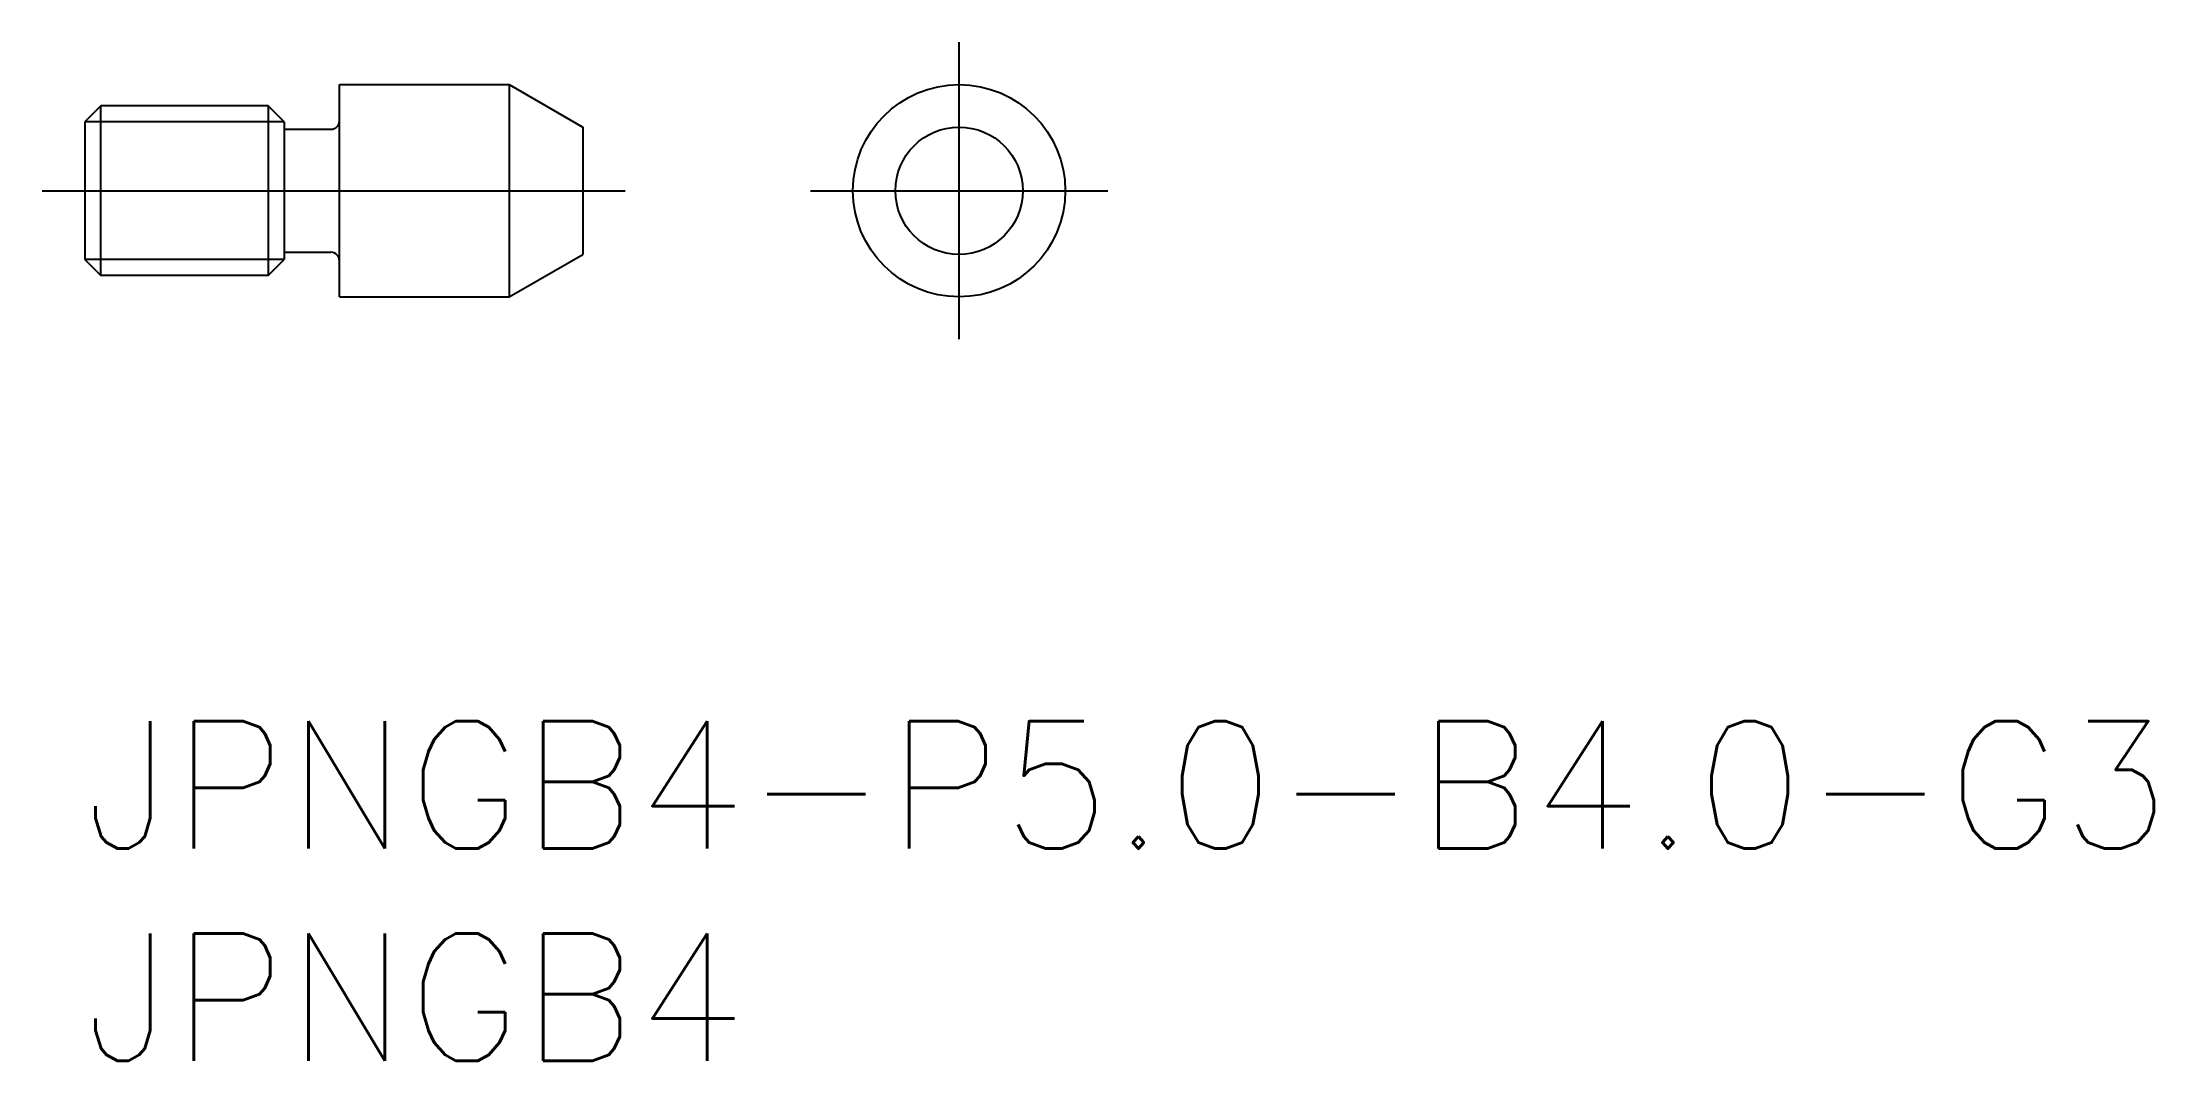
# Model space of a CAD drawing. Extents: x -1 to 48.7, y -8 to 16.
import ezdxf

# ---------------------------------------------------------------- set-up
doc = ezdxf.new("R2010")
doc.units = 0
doc.header["$LTSCALE"] = 0.5
doc.linetypes.add('CENTER', pattern=[50.8, 31.75, -6.35, 6.35, -6.35])
for name, color, linetype in [('CENTER', 1, 'CENTER'), ('MSM_CONTINUOUS', 7, 'CONTINUOUS'), ('MSM_NARROW', 5, 'CONTINUOUS'), ('MSM_PART_NUMBER', 7, 'CONTINUOUS')]:
    doc.layers.add(name, color=color, linetype=linetype)
doc.styles.get("Standard").update_dxf_attribs({"font": 'txt.shx', "height": 3, "bigfont": 'bigfont.shx'})

# ---------------------------------------------------------------- blocks, each defined once
blk = doc.blocks.new('*U2')
at = {"layer": 'MSM_PART_NUMBER'}
blk.add_text('JPNGB4-P5.0-B4.0-G3', height=3, dxfattribs=at).set_placement((0, -3))
blk = doc.blocks.new('*U3')
at = {"layer": 'MSM_PART_NUMBER'}
blk.add_text('JPNGB4', height=3, dxfattribs=at).set_placement((0, -8))

msp = doc.modelspace()

# ---------------------------------------------------------------- linework, layer by layer
at = {"layer": 'CENTER', "color": 1, "linetype": 'CENTER'}
for p, q in [((20.593, 9), (20.593, 16)), ((-1, 12.5), (12.732, 12.5)), ((17.093, 12.5), (24.093, 12.5))]:
    msp.add_line(p, q, dxfattribs=at)
at = {"layer": 'MSM_CONTINUOUS'}
for p, q in [((6, 15), (10, 15)), ((6, 10), (6, 15)), ((10, 15), (10, 10)), ((10, 15), (11.732, 14)), ((0.379, 14.5), (0, 14.121)), ((4.321, 14.5), (0.379, 14.5)), ((0.379, 10.5), (0.379, 14.5)), ((4.321, 14.5), (4.321, 10.5)), ((4.7, 14.121), (4.321, 14.5)), ((0, 14.121), (0, 10.879)), ((4.7, 14.121), (4.7, 10.879)), ((4.7, 13.95), (5.8, 13.95)), ((11.732, 14), (11.732, 11)), ((4.7, 11.05), (5.8, 11.05)), ((10, 10), (11.732, 11)), ((0, 10.879), (0.379, 10.5)), ((4.321, 10.5), (0.379, 10.5)), ((4.321, 10.5), (4.7, 10.879)), ((6, 10), (10, 10))]:
    msp.add_line(p, q, dxfattribs=at)
for radius in [2.5, 1.5]:
    msp.add_circle((20.593, 12.5), radius, dxfattribs=at)
for centre, start, end in [((5.8, 14.15), 270, 0), ((5.8, 10.85), 0, 90)]:
    msp.add_arc(centre, 0.2, start, end, dxfattribs=at)
at = {"layer": 'MSM_NARROW'}
for p, q in [((4.7, 14.121), (0, 14.121)), ((4.7, 10.879), (0, 10.879))]:
    msp.add_line(p, q, dxfattribs=at)

# ---------------------------------------------------------------- block references
at = {"layer": 'MSM_CONTINUOUS'}
for name in ['*U2', '*U3']:
    msp.add_blockref(name, (0, 0), dxfattribs=at)

doc.saveas('drawing.dxf')
